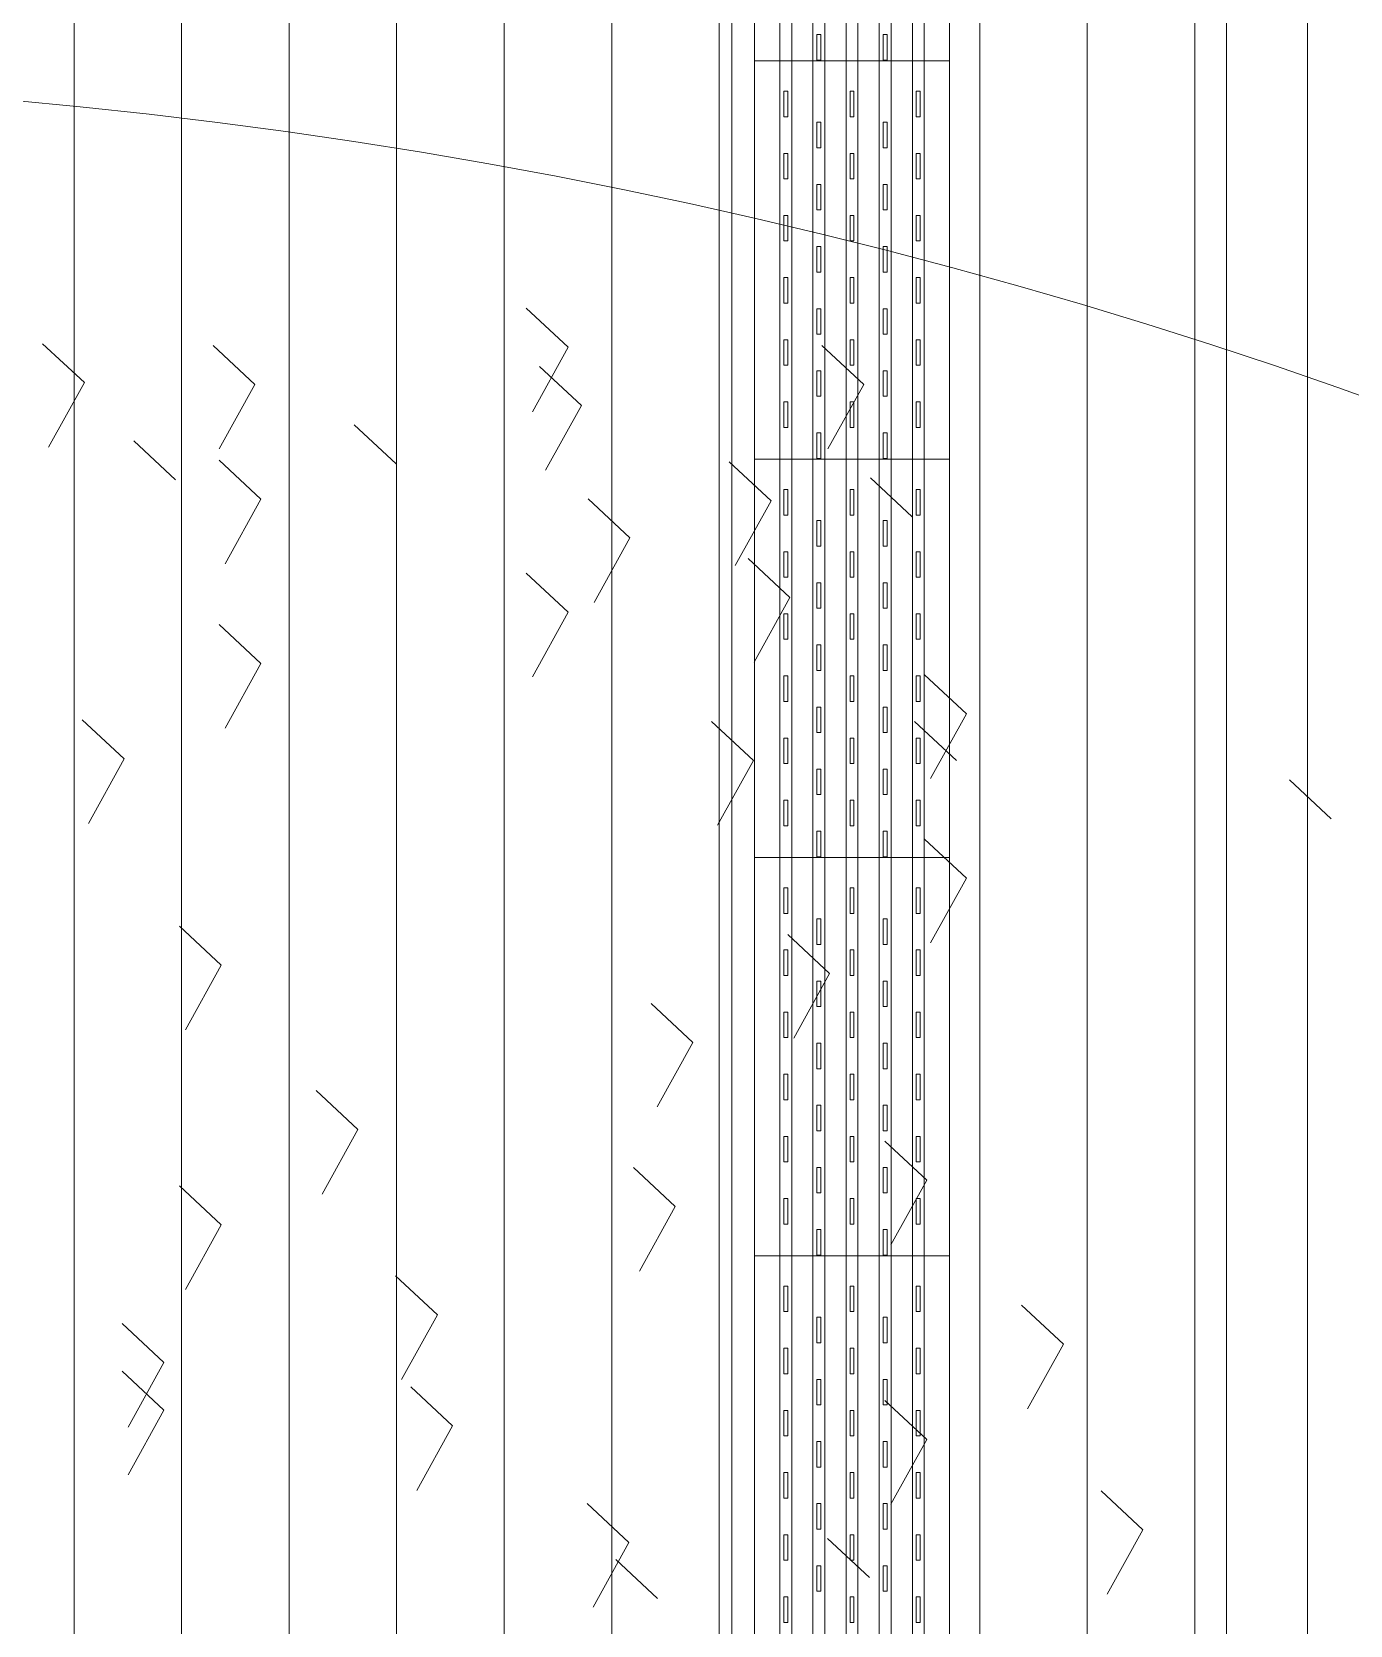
# Model space of a CAD drawing. Header units: inches. Extents: x 437 to 8681, y 26 to 3302.
# Drawn here: x 1400.7 to 1465.8, y 933.8 to 1012.6 of the extents above; entities that cross this region are included whole.
import ezdxf

# ---------------------------------------------------------------- set-up
doc = ezdxf.new("R2010")
doc.units = ezdxf.units.IN
doc.header["$MEASUREMENT"] = 0
doc.layers.add('ARBOLES', color=7, linetype='Continuous', lineweight=13, true_color=0x69d485)
doc.layers.add('PLANTA BLANCA', color=7, linetype='Continuous', lineweight=0)
doc.layers.add('TEXTURE', color=8, linetype='Continuous', lineweight=0)

msp = doc.modelspace()

# ---------------------------------------------------------------- hatches: boundary and pattern name
at = {"layer": 'TEXTURE', "linetype": 'Continuous'}
h = msp.add_hatch(dxfattribs=at)
h.set_pattern_fill('ANSI31', color=9, scale=42.5, angle=225)
h.set_pattern_definition([(270, (-3559.14, -96.3204), (5.3125, -9e-16), [])])
h.paths.add_polyline_path([(1435.237, 1191.3018), (1435.237, 650.2838), (1363.22944, 650.2838), (1363.22944, 1307.86683), (1821.50336, 1307.86683), (1821.50336, 1168.15326), (1945.22944, 1168.15326), (1945.22944, 1084.7125), (1808.37898, 1084.688), (1808.37898, 650.2838), (1736.14625, 650.2838), (1736.12206, 1191.3018)])
h.paths.add_polyline_path([(1059.22944, 925.86683), (1363.22944, 925.86683), (1363.22944, 853.86683), (1059.22944, 853.86683)])
h = msp.add_hatch(dxfattribs=at)
h.set_pattern_fill('ANSI31', color=9, scale=42.5, angle=225)
h.set_pattern_definition([(270, (-8710.0197, -3326.6847), (5.3125, -9e-16), [])])
h.paths.add_polyline_path([(1445.99449, 781.1818), (1711.67953, 781.1818), (1711.67953, 790.86683), (1445.99449, 790.86683)])
h.paths.add_polyline_path([(1459.67953, 790.86683), (1445.99449, 790.86683), (1445.99449, 1180.55187), (1459.67953, 1180.55187)])
h.paths.add_polyline_path([(1711.67953, 1180.55187), (1725.36457, 1180.55187), (1725.36457, 781.1818), (1711.67953, 781.1818)])
h.paths.add_polyline_path([(1459.67953, 1180.55187), (1711.67953, 1180.55187), (1711.67953, 1166.86683), (1459.67953, 1166.86683)])

# ---------------------------------------------------------------- linework, layer by layer
at = {"layer": 'ARBOLES', "color": 0}
for p, q in [((1427.14911, 996.99086), (1425.08307, 998.91731)), ((1427.14911, 996.99086), (1425.08307, 998.91731)), ((1403.25348, 995.24274), (1401.18744, 997.16919)), ((1403.25348, 995.24274), (1401.18744, 997.16919)), ((1411.67622, 995.15849), (1409.61018, 997.08494)), ((1425.38065, 993.79711), (1427.14911, 996.99086)), ((1425.38065, 993.79711), (1427.14911, 996.99086)), ((1441.75029, 995.15849), (1439.68425, 997.08494)), ((1441.75029, 995.15849), (1439.68425, 997.08494)), ((1427.80289, 994.11142), (1425.73685, 996.03788)), ((1427.80289, 994.11142), (1425.73685, 996.03788)), ((1401.48502, 992.049), (1403.25348, 995.24274)), ((1401.48502, 992.049), (1403.25348, 995.24274)), ((1409.90776, 991.96474), (1411.67622, 995.15849)), ((1409.90776, 991.96474), (1411.67622, 995.15849)), ((1439.98183, 991.96474), (1441.75029, 995.15849)), ((1439.98183, 991.96474), (1441.75029, 995.15849)), ((1426.03444, 990.91768), (1427.80289, 994.11142)), ((1426.03444, 990.91768), (1427.80289, 994.11142)), ((1418.64991, 991.23199), (1416.58387, 993.15844)), ((1418.64991, 991.23199), (1416.58387, 993.15844)), ((1407.75351, 990.44669), (1405.68747, 992.37314)), ((1407.75351, 990.44669), (1405.68747, 992.37314)), ((1411.9706, 989.48388), (1409.90456, 991.41033)), ((1411.9706, 989.48388), (1409.90456, 991.41033)), ((1437.1738, 989.39963), (1435.10776, 991.32608)), ((1437.1738, 989.39963), (1435.10776, 991.32608)), ((1444.1475, 988.61433), (1442.08146, 990.54078)), ((1410.20215, 986.29013), (1411.9706, 989.48388)), ((1410.20215, 986.29013), (1411.9706, 989.48388)), ((1430.2001, 987.56726), (1428.13406, 989.49371)), ((1430.2001, 987.56726), (1428.13406, 989.49371)), ((1435.40534, 986.20588), (1437.1738, 989.39963)), ((1435.40534, 986.20588), (1437.1738, 989.39963)), ((1428.43164, 984.37351), (1430.2001, 987.56726)), ((1427.14911, 983.90253), (1425.08307, 985.82898)), ((1427.14911, 983.90253), (1425.08307, 985.82898)), ((1438.10583, 984.6281), (1436.03979, 986.55455)), ((1438.10583, 984.6281), (1436.03979, 986.55455)), ((1436.33738, 981.43435), (1438.10583, 984.6281)), ((1436.33738, 981.43435), (1438.10583, 984.6281)), ((1425.38065, 980.70878), (1427.14911, 983.90253)), ((1425.38065, 980.70878), (1427.14911, 983.90253)), ((1411.9706, 981.36912), (1409.90456, 983.29557)), ((1411.9706, 981.36912), (1409.90456, 983.29557)), ((1410.20215, 978.17537), (1411.9706, 981.36912)), ((1446.82296, 978.86924), (1444.75691, 980.79569)), ((1446.82296, 978.86924), (1444.75691, 980.79569)), ((1445.0545, 975.67549), (1446.82296, 978.86924)), ((1445.0545, 975.67549), (1446.82296, 978.86924)), ((1405.21483, 976.65732), (1403.14879, 978.58377)), ((1405.21483, 976.65732), (1403.14879, 978.58377)), ((1436.30209, 976.57307), (1434.23605, 978.49952)), ((1446.32678, 976.57307), (1444.26074, 978.49952)), ((1403.44638, 973.46357), (1405.21483, 976.65732)), ((1403.44638, 973.46357), (1405.21483, 976.65732)), ((1434.53363, 973.37932), (1436.30209, 976.57307)), ((1434.53363, 973.37932), (1436.30209, 976.57307)), ((1464.85066, 973.69363), (1462.78462, 975.62009)), ((1446.82296, 970.75447), (1444.75691, 972.68093)), ((1446.82296, 970.75447), (1444.75691, 972.68093)), ((1445.0545, 967.56073), (1446.82296, 970.75447)), ((1410.00925, 966.44842), (1407.94321, 968.37488)), ((1410.00925, 966.44842), (1407.94321, 968.37488)), ((1440.06719, 966.04268), (1438.00114, 967.96913)), ((1440.06719, 966.04268), (1438.00114, 967.96913)), ((1408.24079, 963.25468), (1410.00925, 966.44842)), ((1408.24079, 963.25468), (1410.00925, 966.44842)), ((1438.29873, 962.84893), (1440.06719, 966.04268)), ((1438.29873, 962.84893), (1440.06719, 966.04268)), ((1433.31142, 962.63971), (1431.24538, 964.56616)), ((1431.54296, 959.44596), (1433.31142, 962.63971)), ((1431.54296, 959.44596), (1433.31142, 962.63971)), ((1416.76502, 958.33366), (1414.69898, 960.26011)), ((1416.76502, 958.33366), (1414.69898, 960.26011)), ((1414.99656, 955.13991), (1416.76502, 958.33366)), ((1414.99656, 955.13991), (1416.76502, 958.33366)), ((1444.8616, 955.83378), (1442.79556, 957.76023)), ((1444.8616, 955.83378), (1442.79556, 957.76023)), ((1432.4397, 954.52495), (1430.37366, 956.4514)), ((1432.4397, 954.52495), (1430.37366, 956.4514)), ((1410.00925, 953.62186), (1407.94321, 955.54832)), ((1410.00925, 953.62186), (1407.94321, 955.54832)), ((1443.09315, 952.64003), (1444.8616, 955.83378)), ((1443.09315, 952.64003), (1444.8616, 955.83378)), ((1430.67125, 951.3312), (1432.4397, 954.52495)), ((1430.67125, 951.3312), (1432.4397, 954.52495)), ((1408.24079, 950.42812), (1410.00925, 953.62186)), ((1408.24079, 950.42812), (1410.00925, 953.62186)), ((1420.68772, 949.17183), (1418.62168, 951.09828)), ((1420.68772, 949.17183), (1418.62168, 951.09828)), ((1451.61737, 947.71902), (1449.55133, 949.64547)), ((1451.61737, 947.71902), (1449.55133, 949.64547)), ((1418.91927, 945.97808), (1420.68772, 949.17183)), ((1418.91927, 945.97808), (1420.68772, 949.17183)), ((1407.17618, 946.81593), (1405.11014, 948.74239)), ((1407.17618, 946.81593), (1405.11014, 948.74239)), ((1449.84892, 944.52527), (1451.61737, 947.71902)), ((1449.84892, 944.52527), (1451.61737, 947.71902)), ((1405.40773, 943.62219), (1407.17618, 946.81593)), ((1407.17618, 944.46003), (1405.11014, 946.38649)), ((1407.17618, 944.46003), (1405.11014, 946.38649)), ((1421.43732, 943.68591), (1419.37128, 945.61237)), ((1421.43732, 943.68591), (1419.37128, 945.61237)), ((1444.8616, 943.00722), (1442.79556, 944.93367)), ((1444.8616, 943.00722), (1442.79556, 944.93367)), ((1405.40773, 941.26629), (1407.17618, 944.46003)), ((1419.66886, 940.49217), (1421.43732, 943.68591)), ((1419.66886, 940.49217), (1421.43732, 943.68591)), ((1443.09315, 939.81347), (1444.8616, 943.00722)), ((1443.09315, 939.81347), (1444.8616, 943.00722)), ((1455.54008, 938.55719), (1453.47404, 940.48364)), ((1455.54008, 938.55719), (1453.47404, 940.48364)), ((1430.15444, 937.92705), (1428.0884, 939.8535)), ((1430.15444, 937.92705), (1428.0884, 939.8535)), ((1428.38598, 934.7333), (1430.15444, 937.92705)), ((1428.38598, 934.7333), (1430.15444, 937.92705)), ((1442.02854, 936.20129), (1439.9625, 938.12774)), ((1442.02854, 936.20129), (1439.9625, 938.12774)), ((1453.77162, 935.36344), (1455.54008, 938.55719)), ((1453.77162, 935.36344), (1455.54008, 938.55719)), ((1431.56799, 935.15423), (1429.50195, 937.08068)), ((1431.56799, 935.15423), (1429.50195, 937.08068))]:
    msp.add_line(p, q, dxfattribs=at)
msp.add_circle((1375.44128, 740.27276), 270, dxfattribs=at)
at = {"layer": 'PLANTA BLANCA', "lineweight": 0}
for p, q in [((1435.237, 770.43187), (1435.237, 1191.3018)), ((1459.67953, 1166.86683), (1459.67953, 790.86683)), ((1463.67953, 1162.86683), (1463.67953, 794.86683)), ((1436.34882, 1011.14243), (1436.34882, 1030.82746)), ((1437.60079, 1030.82746), (1437.60079, 1011.14243)), ((1438.19134, 1030.82746), (1438.19134, 1011.14243)), ((1439.23858, 1030.82746), (1439.23858, 1011.14243)), ((1439.82913, 1030.82746), (1439.82913, 1011.14243)), ((1440.87638, 1030.82746), (1440.87638, 1011.14243)), ((1441.46693, 1030.82746), (1441.46693, 1011.14243)), ((1442.51417, 1030.82746), (1442.51417, 1011.14243)), ((1443.10473, 1030.82746), (1443.10473, 1011.14243)), ((1444.15197, 1030.82746), (1444.15197, 1011.14243)), ((1444.74252, 1030.82746), (1444.74252, 1011.14243)), ((1445.99449, 1030.82746), (1445.99449, 1011.14243)), ((1439.43543, 1011.1818), (1439.43543, 1012.44164)), ((1439.43543, 1012.44164), (1439.63228, 1012.44164)), ((1439.63228, 1012.44164), (1439.63228, 1011.1818)), ((1442.71102, 1011.1818), (1442.71102, 1012.44164)), ((1442.71102, 1012.44164), (1442.90788, 1012.44164)), ((1442.90788, 1012.44164), (1442.90788, 1011.1818)), ((1437.60079, 1011.14243), (1436.34882, 1011.14243)), ((1436.34882, 1011.14243), (1437.60079, 1011.14243)), ((1436.34882, 991.45739), (1436.34882, 1011.14243)), ((1438.19134, 1011.14243), (1437.60079, 1011.14243)), ((1437.60079, 1011.14243), (1438.19134, 1011.14243)), ((1437.60079, 1011.14243), (1437.60079, 991.45739)), ((1439.23858, 1011.14243), (1438.19134, 1011.14243)), ((1438.19134, 1011.14243), (1439.23858, 1011.14243)), ((1438.19134, 1011.14243), (1438.19134, 991.45739)), ((1439.82913, 1011.14243), (1439.23858, 1011.14243)), ((1439.23858, 1011.14243), (1439.82913, 1011.14243)), ((1439.23858, 1011.14243), (1439.23858, 991.45739)), ((1439.63228, 1011.1818), (1439.43543, 1011.1818)), ((1440.87638, 1011.14243), (1439.82913, 1011.14243)), ((1439.82913, 1011.14243), (1440.87638, 1011.14243)), ((1439.82913, 1011.14243), (1439.82913, 991.45739)), ((1441.46693, 1011.14243), (1440.87638, 1011.14243)), ((1440.87638, 1011.14243), (1441.46693, 1011.14243)), ((1440.87638, 1011.14243), (1440.87638, 991.45739)), ((1442.51417, 1011.14243), (1441.46693, 1011.14243)), ((1441.46693, 1011.14243), (1442.51417, 1011.14243)), ((1441.46693, 1011.14243), (1441.46693, 991.45739)), ((1443.10473, 1011.14243), (1442.51417, 1011.14243)), ((1442.51417, 1011.14243), (1443.10473, 1011.14243)), ((1442.51417, 1011.14243), (1442.51417, 991.45739)), ((1442.90788, 1011.1818), (1442.71102, 1011.1818)), ((1444.15197, 1011.14243), (1443.10473, 1011.14243)), ((1443.10473, 1011.14243), (1444.15197, 1011.14243)), ((1443.10473, 1011.14243), (1443.10473, 991.45739)), ((1444.74252, 1011.14243), (1444.15197, 1011.14243)), ((1444.15197, 1011.14243), (1444.74252, 1011.14243)), ((1444.15197, 1011.14243), (1444.15197, 991.45739)), ((1445.99449, 1011.14243), (1444.74252, 1011.14243)), ((1444.74252, 1011.14243), (1445.99449, 1011.14243)), ((1444.74252, 1011.14243), (1444.74252, 991.45739)), ((1445.99449, 1011.14243), (1445.99449, 991.45739)), ((1437.79764, 1008.38652), (1437.79764, 1009.64636)), ((1437.79764, 1009.64636), (1437.99449, 1009.64636)), ((1437.99449, 1009.64636), (1437.99449, 1008.38652)), ((1441.07323, 1008.38652), (1441.07323, 1009.64636)), ((1441.07323, 1009.64636), (1441.27008, 1009.64636)), ((1441.27008, 1009.64636), (1441.27008, 1008.38652)), ((1444.34882, 1008.38652), (1444.34882, 1009.64636)), ((1444.34882, 1009.64636), (1444.54567, 1009.64636)), ((1444.54567, 1009.64636), (1444.54567, 1008.38652)), ((1437.99449, 1008.38652), (1437.79764, 1008.38652)), ((1439.43543, 1006.85109), (1439.43543, 1008.11093)), ((1439.43543, 1008.11093), (1439.63228, 1008.11093)), ((1439.63228, 1008.11093), (1439.63228, 1006.85109)), ((1441.27008, 1008.38652), (1441.07323, 1008.38652)), ((1442.71102, 1006.85109), (1442.71102, 1008.11093)), ((1442.71102, 1008.11093), (1442.90788, 1008.11093)), ((1442.90788, 1008.11093), (1442.90788, 1006.85109)), ((1444.54567, 1008.38652), (1444.34882, 1008.38652)), ((1437.79764, 1005.31565), (1437.79764, 1006.5755)), ((1437.79764, 1006.5755), (1437.99449, 1006.5755)), ((1437.99449, 1006.5755), (1437.99449, 1005.31565)), ((1439.63228, 1006.85109), (1439.43543, 1006.85109)), ((1441.07323, 1005.31565), (1441.07323, 1006.5755)), ((1441.07323, 1006.5755), (1441.27008, 1006.5755)), ((1441.27008, 1006.5755), (1441.27008, 1005.31565)), ((1442.90788, 1006.85109), (1442.71102, 1006.85109)), ((1444.34882, 1005.31565), (1444.34882, 1006.5755)), ((1444.34882, 1006.5755), (1444.54567, 1006.5755)), ((1444.54567, 1006.5755), (1444.54567, 1005.31565)), ((1437.99449, 1005.31565), (1437.79764, 1005.31565)), ((1439.43543, 1003.78022), (1439.43543, 1005.04006)), ((1439.43543, 1005.04006), (1439.63228, 1005.04006)), ((1439.63228, 1005.04006), (1439.63228, 1003.78022)), ((1441.27008, 1005.31565), (1441.07323, 1005.31565)), ((1442.71102, 1003.78022), (1442.71102, 1005.04006)), ((1442.71102, 1005.04006), (1442.90788, 1005.04006)), ((1442.90788, 1005.04006), (1442.90788, 1003.78022)), ((1444.54567, 1005.31565), (1444.34882, 1005.31565)), ((1437.79764, 1002.24479), (1437.79764, 1003.50463)), ((1437.79764, 1003.50463), (1437.99449, 1003.50463)), ((1437.99449, 1003.50463), (1437.99449, 1002.24479)), ((1439.63228, 1003.78022), (1439.43543, 1003.78022)), ((1441.07323, 1002.24479), (1441.07323, 1003.50463)), ((1441.07323, 1003.50463), (1441.27008, 1003.50463)), ((1441.27008, 1003.50463), (1441.27008, 1002.24479)), ((1442.90788, 1003.78022), (1442.71102, 1003.78022)), ((1444.34882, 1002.24479), (1444.34882, 1003.50463)), ((1444.34882, 1003.50463), (1444.54567, 1003.50463)), ((1444.54567, 1003.50463), (1444.54567, 1002.24479)), ((1437.99449, 1002.24479), (1437.79764, 1002.24479)), ((1439.43543, 1000.70935), (1439.43543, 1001.9692)), ((1439.43543, 1001.9692), (1439.63228, 1001.9692)), ((1439.63228, 1001.9692), (1439.63228, 1000.70935)), ((1441.27008, 1002.24479), (1441.07323, 1002.24479)), ((1442.71102, 1000.70935), (1442.71102, 1001.9692)), ((1442.71102, 1001.9692), (1442.90788, 1001.9692)), ((1442.90788, 1001.9692), (1442.90788, 1000.70935)), ((1444.54567, 1002.24479), (1444.34882, 1002.24479)), ((1437.79764, 999.17392), (1437.79764, 1000.43376)), ((1437.79764, 1000.43376), (1437.99449, 1000.43376)), ((1437.99449, 1000.43376), (1437.99449, 999.17392)), ((1439.63228, 1000.70935), (1439.43543, 1000.70935)), ((1441.07323, 999.17392), (1441.07323, 1000.43376)), ((1441.07323, 1000.43376), (1441.27008, 1000.43376)), ((1441.27008, 1000.43376), (1441.27008, 999.17392)), ((1442.90788, 1000.70935), (1442.71102, 1000.70935)), ((1444.34882, 999.17392), (1444.34882, 1000.43376)), ((1444.34882, 1000.43376), (1444.54567, 1000.43376)), ((1444.54567, 1000.43376), (1444.54567, 999.17392)), ((1437.99449, 999.17392), (1437.79764, 999.17392)), ((1439.43543, 997.63849), (1439.43543, 998.89833)), ((1439.43543, 998.89833), (1439.63228, 998.89833)), ((1439.63228, 998.89833), (1439.63228, 997.63849)), ((1441.27008, 999.17392), (1441.07323, 999.17392)), ((1442.71102, 997.63849), (1442.71102, 998.89833)), ((1442.71102, 998.89833), (1442.90788, 998.89833)), ((1442.90788, 998.89833), (1442.90788, 997.63849)), ((1444.54567, 999.17392), (1444.34882, 999.17392)), ((1439.63228, 997.63849), (1439.43543, 997.63849)), ((1442.90788, 997.63849), (1442.71102, 997.63849)), ((1437.79764, 996.10306), (1437.79764, 997.3629)), ((1437.79764, 997.3629), (1437.99449, 997.3629)), ((1437.99449, 997.3629), (1437.99449, 996.10306)), ((1441.07323, 996.10306), (1441.07323, 997.3629)), ((1441.07323, 997.3629), (1441.27008, 997.3629)), ((1441.27008, 997.3629), (1441.27008, 996.10306)), ((1444.34882, 996.10306), (1444.34882, 997.3629)), ((1444.34882, 997.3629), (1444.54567, 997.3629)), ((1444.54567, 997.3629), (1444.54567, 996.10306)), ((1437.99449, 996.10306), (1437.79764, 996.10306)), ((1441.27008, 996.10306), (1441.07323, 996.10306)), ((1444.54567, 996.10306), (1444.34882, 996.10306)), ((1439.43543, 994.56762), (1439.43543, 995.82746)), ((1439.43543, 995.82746), (1439.63228, 995.82746)), ((1439.63228, 995.82746), (1439.63228, 994.56762)), ((1442.71102, 994.56762), (1442.71102, 995.82746)), ((1442.71102, 995.82746), (1442.90788, 995.82746)), ((1442.90788, 995.82746), (1442.90788, 994.56762)), ((1439.63228, 994.56762), (1439.43543, 994.56762)), ((1442.90788, 994.56762), (1442.71102, 994.56762)), ((1437.79764, 993.03219), (1437.79764, 994.29203)), ((1437.79764, 994.29203), (1437.99449, 994.29203)), ((1437.99449, 994.29203), (1437.99449, 993.03219)), ((1441.07323, 993.03219), (1441.07323, 994.29203)), ((1441.07323, 994.29203), (1441.27008, 994.29203)), ((1441.27008, 994.29203), (1441.27008, 993.03219)), ((1444.34882, 993.03219), (1444.34882, 994.29203)), ((1444.34882, 994.29203), (1444.54567, 994.29203)), ((1444.54567, 994.29203), (1444.54567, 993.03219)), ((1437.99449, 993.03219), (1437.79764, 993.03219)), ((1441.27008, 993.03219), (1441.07323, 993.03219)), ((1444.54567, 993.03219), (1444.34882, 993.03219)), ((1439.43543, 991.49676), (1439.43543, 992.7566)), ((1439.43543, 992.7566), (1439.63228, 992.7566)), ((1439.63228, 992.7566), (1439.63228, 991.49676)), ((1442.71102, 991.49676), (1442.71102, 992.7566)), ((1442.71102, 992.7566), (1442.90788, 992.7566)), ((1442.90788, 992.7566), (1442.90788, 991.49676)), ((1437.60079, 991.45739), (1436.34882, 991.45739)), ((1436.34882, 991.45739), (1437.60079, 991.45739)), ((1436.34882, 971.77235), (1436.34882, 991.45739)), ((1438.19134, 991.45739), (1437.60079, 991.45739)), ((1437.60079, 991.45739), (1438.19134, 991.45739)), ((1437.60079, 991.45739), (1437.60079, 971.77235)), ((1439.23858, 991.45739), (1438.19134, 991.45739)), ((1438.19134, 991.45739), (1439.23858, 991.45739)), ((1438.19134, 991.45739), (1438.19134, 971.77235)), ((1439.82913, 991.45739), (1439.23858, 991.45739)), ((1439.23858, 991.45739), (1439.82913, 991.45739)), ((1439.23858, 991.45739), (1439.23858, 971.77235)), ((1439.63228, 991.49676), (1439.43543, 991.49676)), ((1440.87638, 991.45739), (1439.82913, 991.45739)), ((1439.82913, 991.45739), (1440.87638, 991.45739)), ((1439.82913, 991.45739), (1439.82913, 971.77235)), ((1441.46693, 991.45739), (1440.87638, 991.45739)), ((1440.87638, 991.45739), (1441.46693, 991.45739)), ((1440.87638, 991.45739), (1440.87638, 971.77235)), ((1442.51417, 991.45739), (1441.46693, 991.45739)), ((1441.46693, 991.45739), (1442.51417, 991.45739)), ((1441.46693, 991.45739), (1441.46693, 971.77235)), ((1443.10473, 991.45739), (1442.51417, 991.45739)), ((1442.51417, 991.45739), (1443.10473, 991.45739)), ((1442.51417, 991.45739), (1442.51417, 971.77235)), ((1442.90788, 991.49676), (1442.71102, 991.49676)), ((1444.15197, 991.45739), (1443.10473, 991.45739)), ((1443.10473, 991.45739), (1444.15197, 991.45739)), ((1443.10473, 991.45739), (1443.10473, 971.77235)), ((1444.74252, 991.45739), (1444.15197, 991.45739)), ((1444.15197, 991.45739), (1444.74252, 991.45739)), ((1444.15197, 991.45739), (1444.15197, 971.77235)), ((1445.99449, 991.45739), (1444.74252, 991.45739)), ((1444.74252, 991.45739), (1445.99449, 991.45739)), ((1444.74252, 991.45739), (1444.74252, 971.77235)), ((1445.99449, 991.45739), (1445.99449, 971.77235)), ((1437.79764, 988.70148), (1437.79764, 989.96132)), ((1437.79764, 989.96132), (1437.99449, 989.96132)), ((1437.99449, 989.96132), (1437.99449, 988.70148)), ((1441.07323, 988.70148), (1441.07323, 989.96132)), ((1441.07323, 989.96132), (1441.27008, 989.96132)), ((1441.27008, 989.96132), (1441.27008, 988.70148)), ((1444.34882, 988.70148), (1444.34882, 989.96132)), ((1444.34882, 989.96132), (1444.54567, 989.96132)), ((1444.54567, 989.96132), (1444.54567, 988.70148)), ((1437.99449, 988.70148), (1437.79764, 988.70148)), ((1439.43543, 987.16605), (1439.43543, 988.42589)), ((1439.43543, 988.42589), (1439.63228, 988.42589)), ((1439.63228, 988.42589), (1439.63228, 987.16605)), ((1441.27008, 988.70148), (1441.07323, 988.70148)), ((1442.71102, 987.16605), (1442.71102, 988.42589)), ((1442.71102, 988.42589), (1442.90788, 988.42589)), ((1442.90788, 988.42589), (1442.90788, 987.16605)), ((1444.54567, 988.70148), (1444.34882, 988.70148)), ((1437.79764, 985.63061), (1437.79764, 986.89046)), ((1437.79764, 986.89046), (1437.99449, 986.89046)), ((1437.99449, 986.89046), (1437.99449, 985.63061)), ((1439.63228, 987.16605), (1439.43543, 987.16605)), ((1441.07323, 985.63061), (1441.07323, 986.89046)), ((1441.07323, 986.89046), (1441.27008, 986.89046)), ((1441.27008, 986.89046), (1441.27008, 985.63061)), ((1442.90788, 987.16605), (1442.71102, 987.16605)), ((1444.34882, 985.63061), (1444.34882, 986.89046)), ((1444.34882, 986.89046), (1444.54567, 986.89046)), ((1444.54567, 986.89046), (1444.54567, 985.63061)), ((1437.99449, 985.63061), (1437.79764, 985.63061)), ((1439.43543, 984.09518), (1439.43543, 985.35502)), ((1439.43543, 985.35502), (1439.63228, 985.35502)), ((1439.63228, 985.35502), (1439.63228, 984.09518)), ((1441.27008, 985.63061), (1441.07323, 985.63061)), ((1442.71102, 984.09518), (1442.71102, 985.35502)), ((1442.71102, 985.35502), (1442.90788, 985.35502)), ((1442.90788, 985.35502), (1442.90788, 984.09518)), ((1444.54567, 985.63061), (1444.34882, 985.63061)), ((1437.79764, 982.55975), (1437.79764, 983.81959)), ((1437.79764, 983.81959), (1437.99449, 983.81959)), ((1437.99449, 983.81959), (1437.99449, 982.55975)), ((1439.63228, 984.09518), (1439.43543, 984.09518)), ((1441.07323, 982.55975), (1441.07323, 983.81959)), ((1441.07323, 983.81959), (1441.27008, 983.81959)), ((1441.27008, 983.81959), (1441.27008, 982.55975)), ((1442.90788, 984.09518), (1442.71102, 984.09518)), ((1444.34882, 982.55975), (1444.34882, 983.81959)), ((1444.34882, 983.81959), (1444.54567, 983.81959)), ((1444.54567, 983.81959), (1444.54567, 982.55975)), ((1437.99449, 982.55975), (1437.79764, 982.55975)), ((1439.43543, 981.02432), (1439.43543, 982.28416)), ((1439.43543, 982.28416), (1439.63228, 982.28416)), ((1439.63228, 982.28416), (1439.63228, 981.02432)), ((1441.27008, 982.55975), (1441.07323, 982.55975)), ((1442.71102, 981.02432), (1442.71102, 982.28416)), ((1442.71102, 982.28416), (1442.90788, 982.28416)), ((1442.90788, 982.28416), (1442.90788, 981.02432)), ((1444.54567, 982.55975), (1444.34882, 982.55975)), ((1437.79764, 979.48888), (1437.79764, 980.74872)), ((1437.79764, 980.74872), (1437.99449, 980.74872)), ((1437.99449, 980.74872), (1437.99449, 979.48888)), ((1439.63228, 981.02432), (1439.43543, 981.02432)), ((1441.07323, 979.48888), (1441.07323, 980.74872)), ((1441.07323, 980.74872), (1441.27008, 980.74872)), ((1441.27008, 980.74872), (1441.27008, 979.48888)), ((1442.90788, 981.02432), (1442.71102, 981.02432)), ((1444.34882, 979.48888), (1444.34882, 980.74872)), ((1444.34882, 980.74872), (1444.54567, 980.74872)), ((1444.54567, 980.74872), (1444.54567, 979.48888)), ((1437.99449, 979.48888), (1437.79764, 979.48888)), ((1439.43543, 977.95345), (1439.43543, 979.21329)), ((1439.43543, 979.21329), (1439.63228, 979.21329)), ((1439.63228, 979.21329), (1439.63228, 977.95345)), ((1441.27008, 979.48888), (1441.07323, 979.48888)), ((1442.71102, 977.95345), (1442.71102, 979.21329)), ((1442.71102, 979.21329), (1442.90788, 979.21329)), ((1442.90788, 979.21329), (1442.90788, 977.95345)), ((1444.54567, 979.48888), (1444.34882, 979.48888)), ((1439.63228, 977.95345), (1439.43543, 977.95345)), ((1442.90788, 977.95345), (1442.71102, 977.95345)), ((1437.79764, 976.41802), (1437.79764, 977.67786)), ((1437.79764, 977.67786), (1437.99449, 977.67786)), ((1437.99449, 977.67786), (1437.99449, 976.41802)), ((1441.07323, 976.41802), (1441.07323, 977.67786)), ((1441.07323, 977.67786), (1441.27008, 977.67786)), ((1441.27008, 977.67786), (1441.27008, 976.41802)), ((1444.34882, 976.41802), (1444.34882, 977.67786)), ((1444.34882, 977.67786), (1444.54567, 977.67786)), ((1444.54567, 977.67786), (1444.54567, 976.41802)), ((1437.99449, 976.41802), (1437.79764, 976.41802)), ((1441.27008, 976.41802), (1441.07323, 976.41802)), ((1444.54567, 976.41802), (1444.34882, 976.41802)), ((1439.43543, 974.88258), (1439.43543, 976.14243)), ((1439.43543, 976.14243), (1439.63228, 976.14243)), ((1439.63228, 976.14243), (1439.63228, 974.88258)), ((1442.71102, 974.88258), (1442.71102, 976.14243)), ((1442.71102, 976.14243), (1442.90788, 976.14243)), ((1442.90788, 976.14243), (1442.90788, 974.88258)), ((1439.63228, 974.88258), (1439.43543, 974.88258)), ((1442.90788, 974.88258), (1442.71102, 974.88258)), ((1437.79764, 973.34715), (1437.79764, 974.60699)), ((1437.79764, 974.60699), (1437.99449, 974.60699)), ((1437.99449, 974.60699), (1437.99449, 973.34715)), ((1441.07323, 973.34715), (1441.07323, 974.60699)), ((1441.07323, 974.60699), (1441.27008, 974.60699)), ((1441.27008, 974.60699), (1441.27008, 973.34715)), ((1444.34882, 973.34715), (1444.34882, 974.60699)), ((1444.34882, 974.60699), (1444.54567, 974.60699)), ((1444.54567, 974.60699), (1444.54567, 973.34715)), ((1437.99449, 973.34715), (1437.79764, 973.34715)), ((1441.27008, 973.34715), (1441.07323, 973.34715)), ((1444.54567, 973.34715), (1444.34882, 973.34715)), ((1439.43543, 971.81172), (1439.43543, 973.07156)), ((1439.43543, 973.07156), (1439.63228, 973.07156)), ((1439.63228, 973.07156), (1439.63228, 971.81172)), ((1442.71102, 971.81172), (1442.71102, 973.07156)), ((1442.71102, 973.07156), (1442.90788, 973.07156)), ((1442.90788, 973.07156), (1442.90788, 971.81172)), ((1437.60079, 971.77235), (1436.34882, 971.77235)), ((1436.34882, 971.77235), (1437.60079, 971.77235)), ((1436.34882, 952.08731), (1436.34882, 971.77235)), ((1438.19134, 971.77235), (1437.60079, 971.77235)), ((1437.60079, 971.77235), (1438.19134, 971.77235)), ((1437.60079, 971.77235), (1437.60079, 952.08731)), ((1439.23858, 971.77235), (1438.19134, 971.77235)), ((1438.19134, 971.77235), (1439.23858, 971.77235)), ((1438.19134, 971.77235), (1438.19134, 952.08731)), ((1439.82913, 971.77235), (1439.23858, 971.77235)), ((1439.23858, 971.77235), (1439.82913, 971.77235)), ((1439.23858, 971.77235), (1439.23858, 952.08731)), ((1439.63228, 971.81172), (1439.43543, 971.81172)), ((1440.87638, 971.77235), (1439.82913, 971.77235)), ((1439.82913, 971.77235), (1440.87638, 971.77235)), ((1439.82913, 971.77235), (1439.82913, 952.08731)), ((1441.46693, 971.77235), (1440.87638, 971.77235)), ((1440.87638, 971.77235), (1441.46693, 971.77235)), ((1440.87638, 971.77235), (1440.87638, 952.08731)), ((1442.51417, 971.77235), (1441.46693, 971.77235)), ((1441.46693, 971.77235), (1442.51417, 971.77235)), ((1441.46693, 971.77235), (1441.46693, 952.08731)), ((1443.10473, 971.77235), (1442.51417, 971.77235)), ((1442.51417, 971.77235), (1443.10473, 971.77235)), ((1442.51417, 971.77235), (1442.51417, 952.08731)), ((1442.90788, 971.81172), (1442.71102, 971.81172)), ((1444.15197, 971.77235), (1443.10473, 971.77235)), ((1443.10473, 971.77235), (1444.15197, 971.77235)), ((1443.10473, 971.77235), (1443.10473, 952.08731)), ((1444.74252, 971.77235), (1444.15197, 971.77235)), ((1444.15197, 971.77235), (1444.74252, 971.77235)), ((1444.15197, 971.77235), (1444.15197, 952.08731)), ((1445.99449, 971.77235), (1444.74252, 971.77235)), ((1444.74252, 971.77235), (1445.99449, 971.77235)), ((1444.74252, 971.77235), (1444.74252, 952.08731)), ((1445.99449, 971.77235), (1445.99449, 952.08731)), ((1437.79764, 969.01644), (1437.79764, 970.27628)), ((1437.79764, 970.27628), (1437.99449, 970.27628)), ((1437.99449, 970.27628), (1437.99449, 969.01644)), ((1441.07323, 969.01644), (1441.07323, 970.27628)), ((1441.07323, 970.27628), (1441.27008, 970.27628)), ((1441.27008, 970.27628), (1441.27008, 969.01644)), ((1444.34882, 969.01644), (1444.34882, 970.27628)), ((1444.34882, 970.27628), (1444.54567, 970.27628)), ((1444.54567, 970.27628), (1444.54567, 969.01644)), ((1437.99449, 969.01644), (1437.79764, 969.01644)), ((1439.43543, 967.48101), (1439.43543, 968.74085)), ((1439.43543, 968.74085), (1439.63228, 968.74085)), ((1439.63228, 968.74085), (1439.63228, 967.48101)), ((1441.27008, 969.01644), (1441.07323, 969.01644)), ((1442.71102, 967.48101), (1442.71102, 968.74085)), ((1442.71102, 968.74085), (1442.90788, 968.74085)), ((1442.90788, 968.74085), (1442.90788, 967.48101)), ((1444.54567, 969.01644), (1444.34882, 969.01644)), ((1437.79764, 965.94557), (1437.79764, 967.20542)), ((1437.79764, 967.20542), (1437.99449, 967.20542)), ((1437.99449, 967.20542), (1437.99449, 965.94557)), ((1439.63228, 967.48101), (1439.43543, 967.48101)), ((1441.07323, 965.94557), (1441.07323, 967.20542)), ((1441.07323, 967.20542), (1441.27008, 967.20542)), ((1441.27008, 967.20542), (1441.27008, 965.94557)), ((1442.90788, 967.48101), (1442.71102, 967.48101)), ((1444.34882, 965.94557), (1444.34882, 967.20542)), ((1444.34882, 967.20542), (1444.54567, 967.20542)), ((1444.54567, 967.20542), (1444.54567, 965.94557)), ((1437.99449, 965.94557), (1437.79764, 965.94557)), ((1439.43543, 964.41014), (1439.43543, 965.66998)), ((1439.43543, 965.66998), (1439.63228, 965.66998)), ((1439.63228, 965.66998), (1439.63228, 964.41014)), ((1441.27008, 965.94557), (1441.07323, 965.94557)), ((1442.71102, 964.41014), (1442.71102, 965.66998)), ((1442.71102, 965.66998), (1442.90788, 965.66998)), ((1442.90788, 965.66998), (1442.90788, 964.41014)), ((1444.54567, 965.94557), (1444.34882, 965.94557)), ((1437.79764, 962.87471), (1437.79764, 964.13455)), ((1437.79764, 964.13455), (1437.99449, 964.13455)), ((1437.99449, 964.13455), (1437.99449, 962.87471)), ((1439.63228, 964.41014), (1439.43543, 964.41014)), ((1441.07323, 962.87471), (1441.07323, 964.13455)), ((1441.07323, 964.13455), (1441.27008, 964.13455)), ((1441.27008, 964.13455), (1441.27008, 962.87471)), ((1442.90788, 964.41014), (1442.71102, 964.41014)), ((1444.34882, 962.87471), (1444.34882, 964.13455)), ((1444.34882, 964.13455), (1444.54567, 964.13455)), ((1444.54567, 964.13455), (1444.54567, 962.87471)), ((1437.99449, 962.87471), (1437.79764, 962.87471)), ((1439.43543, 961.33928), (1439.43543, 962.59912)), ((1439.43543, 962.59912), (1439.63228, 962.59912)), ((1439.63228, 962.59912), (1439.63228, 961.33928)), ((1441.27008, 962.87471), (1441.07323, 962.87471)), ((1442.71102, 961.33928), (1442.71102, 962.59912)), ((1442.71102, 962.59912), (1442.90788, 962.59912)), ((1442.90788, 962.59912), (1442.90788, 961.33928)), ((1444.54567, 962.87471), (1444.34882, 962.87471)), ((1437.79764, 959.80384), (1437.79764, 961.06369)), ((1437.79764, 961.06369), (1437.99449, 961.06369)), ((1437.99449, 961.06369), (1437.99449, 959.80384)), ((1439.63228, 961.33928), (1439.43543, 961.33928)), ((1441.07323, 959.80384), (1441.07323, 961.06369)), ((1441.07323, 961.06369), (1441.27008, 961.06369)), ((1441.27008, 961.06369), (1441.27008, 959.80384)), ((1442.90788, 961.33928), (1442.71102, 961.33928)), ((1444.34882, 959.80384), (1444.34882, 961.06369)), ((1444.34882, 961.06369), (1444.54567, 961.06369)), ((1444.54567, 961.06369), (1444.54567, 959.80384)), ((1437.99449, 959.80384), (1437.79764, 959.80384)), ((1439.43543, 958.26841), (1439.43543, 959.52825)), ((1439.43543, 959.52825), (1439.63228, 959.52825)), ((1439.63228, 959.52825), (1439.63228, 958.26841)), ((1441.27008, 959.80384), (1441.07323, 959.80384)), ((1442.71102, 958.26841), (1442.71102, 959.52825)), ((1442.71102, 959.52825), (1442.90788, 959.52825)), ((1442.90788, 959.52825), (1442.90788, 958.26841)), ((1444.54567, 959.80384), (1444.34882, 959.80384)), ((1439.63228, 958.26841), (1439.43543, 958.26841)), ((1442.90788, 958.26841), (1442.71102, 958.26841)), ((1437.79764, 956.73298), (1437.79764, 957.99282)), ((1437.79764, 957.99282), (1437.99449, 957.99282)), ((1437.99449, 957.99282), (1437.99449, 956.73298)), ((1441.07323, 956.73298), (1441.07323, 957.99282)), ((1441.07323, 957.99282), (1441.27008, 957.99282)), ((1441.27008, 957.99282), (1441.27008, 956.73298)), ((1444.34882, 956.73298), (1444.34882, 957.99282)), ((1444.34882, 957.99282), (1444.54567, 957.99282)), ((1444.54567, 957.99282), (1444.54567, 956.73298)), ((1437.99449, 956.73298), (1437.79764, 956.73298)), ((1441.27008, 956.73298), (1441.07323, 956.73298)), ((1444.54567, 956.73298), (1444.34882, 956.73298)), ((1439.43543, 955.19754), (1439.43543, 956.45739)), ((1439.43543, 956.45739), (1439.63228, 956.45739)), ((1439.63228, 956.45739), (1439.63228, 955.19754)), ((1442.71102, 955.19754), (1442.71102, 956.45739)), ((1442.71102, 956.45739), (1442.90788, 956.45739)), ((1442.90788, 956.45739), (1442.90788, 955.19754)), ((1439.63228, 955.19754), (1439.43543, 955.19754)), ((1442.90788, 955.19754), (1442.71102, 955.19754)), ((1437.79764, 953.66211), (1437.79764, 954.92195)), ((1437.79764, 954.92195), (1437.99449, 954.92195)), ((1437.99449, 954.92195), (1437.99449, 953.66211)), ((1441.07323, 953.66211), (1441.07323, 954.92195)), ((1441.07323, 954.92195), (1441.27008, 954.92195)), ((1441.27008, 954.92195), (1441.27008, 953.66211)), ((1444.34882, 953.66211), (1444.34882, 954.92195)), ((1444.34882, 954.92195), (1444.54567, 954.92195)), ((1444.54567, 954.92195), (1444.54567, 953.66211)), ((1437.99449, 953.66211), (1437.79764, 953.66211)), ((1441.27008, 953.66211), (1441.07323, 953.66211)), ((1444.54567, 953.66211), (1444.34882, 953.66211)), ((1439.43543, 952.12668), (1439.43543, 953.38652)), ((1439.43543, 953.38652), (1439.63228, 953.38652)), ((1439.63228, 953.38652), (1439.63228, 952.12668)), ((1442.71102, 952.12668), (1442.71102, 953.38652)), ((1442.71102, 953.38652), (1442.90788, 953.38652)), ((1442.90788, 953.38652), (1442.90788, 952.12668)), ((1437.60079, 952.08731), (1436.34882, 952.08731)), ((1436.34882, 952.08731), (1437.60079, 952.08731)), ((1436.34882, 932.40227), (1436.34882, 952.08731)), ((1438.19134, 952.08731), (1437.60079, 952.08731)), ((1437.60079, 952.08731), (1438.19134, 952.08731)), ((1437.60079, 952.08731), (1437.60079, 932.40227)), ((1439.23858, 952.08731), (1438.19134, 952.08731)), ((1438.19134, 952.08731), (1439.23858, 952.08731)), ((1438.19134, 952.08731), (1438.19134, 932.40227)), ((1439.82913, 952.08731), (1439.23858, 952.08731)), ((1439.23858, 952.08731), (1439.82913, 952.08731)), ((1439.23858, 952.08731), (1439.23858, 932.40227)), ((1439.63228, 952.12668), (1439.43543, 952.12668)), ((1440.87638, 952.08731), (1439.82913, 952.08731)), ((1439.82913, 952.08731), (1440.87638, 952.08731)), ((1439.82913, 952.08731), (1439.82913, 932.40227)), ((1441.46693, 952.08731), (1440.87638, 952.08731)), ((1440.87638, 952.08731), (1441.46693, 952.08731)), ((1440.87638, 952.08731), (1440.87638, 932.40227)), ((1442.51417, 952.08731), (1441.46693, 952.08731)), ((1441.46693, 952.08731), (1442.51417, 952.08731)), ((1441.46693, 952.08731), (1441.46693, 932.40227)), ((1443.10473, 952.08731), (1442.51417, 952.08731)), ((1442.51417, 952.08731), (1443.10473, 952.08731)), ((1442.51417, 952.08731), (1442.51417, 932.40227)), ((1442.90788, 952.12668), (1442.71102, 952.12668)), ((1444.15197, 952.08731), (1443.10473, 952.08731)), ((1443.10473, 952.08731), (1444.15197, 952.08731)), ((1443.10473, 952.08731), (1443.10473, 932.40227)), ((1444.74252, 952.08731), (1444.15197, 952.08731)), ((1444.15197, 952.08731), (1444.74252, 952.08731)), ((1444.15197, 952.08731), (1444.15197, 932.40227)), ((1445.99449, 952.08731), (1444.74252, 952.08731)), ((1444.74252, 952.08731), (1445.99449, 952.08731)), ((1444.74252, 952.08731), (1444.74252, 932.40227)), ((1445.99449, 952.08731), (1445.99449, 932.40227)), ((1437.79764, 949.3314), (1437.79764, 950.59124)), ((1437.79764, 950.59124), (1437.99449, 950.59124)), ((1437.99449, 950.59124), (1437.99449, 949.3314)), ((1441.07323, 949.3314), (1441.07323, 950.59124)), ((1441.07323, 950.59124), (1441.27008, 950.59124)), ((1441.27008, 950.59124), (1441.27008, 949.3314)), ((1444.34882, 949.3314), (1444.34882, 950.59124)), ((1444.34882, 950.59124), (1444.54567, 950.59124)), ((1444.54567, 950.59124), (1444.54567, 949.3314)), ((1437.99449, 949.3314), (1437.79764, 949.3314)), ((1439.43543, 947.79597), (1439.43543, 949.05581)), ((1439.43543, 949.05581), (1439.63228, 949.05581)), ((1439.63228, 949.05581), (1439.63228, 947.79597)), ((1441.27008, 949.3314), (1441.07323, 949.3314)), ((1442.71102, 947.79597), (1442.71102, 949.05581)), ((1442.71102, 949.05581), (1442.90788, 949.05581)), ((1442.90788, 949.05581), (1442.90788, 947.79597)), ((1444.54567, 949.3314), (1444.34882, 949.3314)), ((1437.79764, 946.26054), (1437.79764, 947.52038)), ((1437.79764, 947.52038), (1437.99449, 947.52038)), ((1437.99449, 947.52038), (1437.99449, 946.26054)), ((1439.63228, 947.79597), (1439.43543, 947.79597)), ((1441.07323, 946.26054), (1441.07323, 947.52038)), ((1441.07323, 947.52038), (1441.27008, 947.52038)), ((1441.27008, 947.52038), (1441.27008, 946.26054)), ((1442.90788, 947.79597), (1442.71102, 947.79597)), ((1444.34882, 946.26054), (1444.34882, 947.52038)), ((1444.34882, 947.52038), (1444.54567, 947.52038)), ((1444.54567, 947.52038), (1444.54567, 946.26054)), ((1437.99449, 946.26054), (1437.79764, 946.26054)), ((1439.43543, 944.7251), (1439.43543, 945.98494)), ((1439.43543, 945.98494), (1439.63228, 945.98494)), ((1439.63228, 945.98494), (1439.63228, 944.7251)), ((1441.27008, 946.26054), (1441.07323, 946.26054)), ((1442.71102, 944.7251), (1442.71102, 945.98494)), ((1442.71102, 945.98494), (1442.90788, 945.98494)), ((1442.90788, 945.98494), (1442.90788, 944.7251)), ((1444.54567, 946.26054), (1444.34882, 946.26054)), ((1437.79764, 943.18967), (1437.79764, 944.44951)), ((1437.79764, 944.44951), (1437.99449, 944.44951)), ((1437.99449, 944.44951), (1437.99449, 943.18967)), ((1439.63228, 944.7251), (1439.43543, 944.7251)), ((1441.07323, 943.18967), (1441.07323, 944.44951)), ((1441.07323, 944.44951), (1441.27008, 944.44951)), ((1441.27008, 944.44951), (1441.27008, 943.18967)), ((1442.90788, 944.7251), (1442.71102, 944.7251)), ((1444.34882, 943.18967), (1444.34882, 944.44951)), ((1444.34882, 944.44951), (1444.54567, 944.44951)), ((1444.54567, 944.44951), (1444.54567, 943.18967)), ((1437.99449, 943.18967), (1437.79764, 943.18967)), ((1439.43543, 941.65424), (1439.43543, 942.91408)), ((1439.43543, 942.91408), (1439.63228, 942.91408)), ((1439.63228, 942.91408), (1439.63228, 941.65424)), ((1441.27008, 943.18967), (1441.07323, 943.18967)), ((1442.71102, 941.65424), (1442.71102, 942.91408)), ((1442.71102, 942.91408), (1442.90788, 942.91408)), ((1442.90788, 942.91408), (1442.90788, 941.65424)), ((1444.54567, 943.18967), (1444.34882, 943.18967)), ((1437.79764, 940.1188), (1437.79764, 941.37865)), ((1437.79764, 941.37865), (1437.99449, 941.37865)), ((1437.99449, 941.37865), (1437.99449, 940.1188)), ((1439.63228, 941.65424), (1439.43543, 941.65424)), ((1441.07323, 940.1188), (1441.07323, 941.37865)), ((1441.07323, 941.37865), (1441.27008, 941.37865)), ((1441.27008, 941.37865), (1441.27008, 940.1188)), ((1442.90788, 941.65424), (1442.71102, 941.65424)), ((1444.34882, 940.1188), (1444.34882, 941.37865)), ((1444.34882, 941.37865), (1444.54567, 941.37865)), ((1444.54567, 941.37865), (1444.54567, 940.1188)), ((1437.99449, 940.1188), (1437.79764, 940.1188)), ((1439.43543, 938.58337), (1439.43543, 939.84321)), ((1439.43543, 939.84321), (1439.63228, 939.84321)), ((1439.63228, 939.84321), (1439.63228, 938.58337)), ((1441.27008, 940.1188), (1441.07323, 940.1188)), ((1442.71102, 938.58337), (1442.71102, 939.84321)), ((1442.71102, 939.84321), (1442.90788, 939.84321)), ((1442.90788, 939.84321), (1442.90788, 938.58337)), ((1444.54567, 940.1188), (1444.34882, 940.1188)), ((1439.63228, 938.58337), (1439.43543, 938.58337)), ((1442.90788, 938.58337), (1442.71102, 938.58337)), ((1437.79764, 937.04794), (1437.79764, 938.30778)), ((1437.79764, 938.30778), (1437.99449, 938.30778)), ((1437.99449, 938.30778), (1437.99449, 937.04794)), ((1441.07323, 937.04794), (1441.07323, 938.30778)), ((1441.07323, 938.30778), (1441.27008, 938.30778)), ((1441.27008, 938.30778), (1441.27008, 937.04794)), ((1444.34882, 937.04794), (1444.34882, 938.30778)), ((1444.34882, 938.30778), (1444.54567, 938.30778)), ((1444.54567, 938.30778), (1444.54567, 937.04794)), ((1437.99449, 937.04794), (1437.79764, 937.04794)), ((1441.27008, 937.04794), (1441.07323, 937.04794)), ((1444.54567, 937.04794), (1444.34882, 937.04794)), ((1439.43543, 935.5125), (1439.43543, 936.77235)), ((1439.43543, 936.77235), (1439.63228, 936.77235)), ((1439.63228, 936.77235), (1439.63228, 935.5125)), ((1442.71102, 935.5125), (1442.71102, 936.77235)), ((1442.71102, 936.77235), (1442.90788, 936.77235)), ((1442.90788, 936.77235), (1442.90788, 935.5125)), ((1439.63228, 935.5125), (1439.43543, 935.5125)), ((1442.90788, 935.5125), (1442.71102, 935.5125)), ((1437.79764, 933.97707), (1437.79764, 935.23691)), ((1437.79764, 935.23691), (1437.99449, 935.23691)), ((1437.99449, 935.23691), (1437.99449, 933.97707)), ((1441.07323, 933.97707), (1441.07323, 935.23691)), ((1441.07323, 935.23691), (1441.27008, 935.23691)), ((1441.27008, 935.23691), (1441.27008, 933.97707)), ((1444.34882, 933.97707), (1444.34882, 935.23691)), ((1444.34882, 935.23691), (1444.54567, 935.23691)), ((1444.54567, 935.23691), (1444.54567, 933.97707)), ((1437.99449, 933.97707), (1437.79764, 933.97707)), ((1441.27008, 933.97707), (1441.07323, 933.97707)), ((1444.54567, 933.97707), (1444.34882, 933.97707))]:
    msp.add_line(p, q, dxfattribs=at)

doc.saveas('drawing.dxf')
